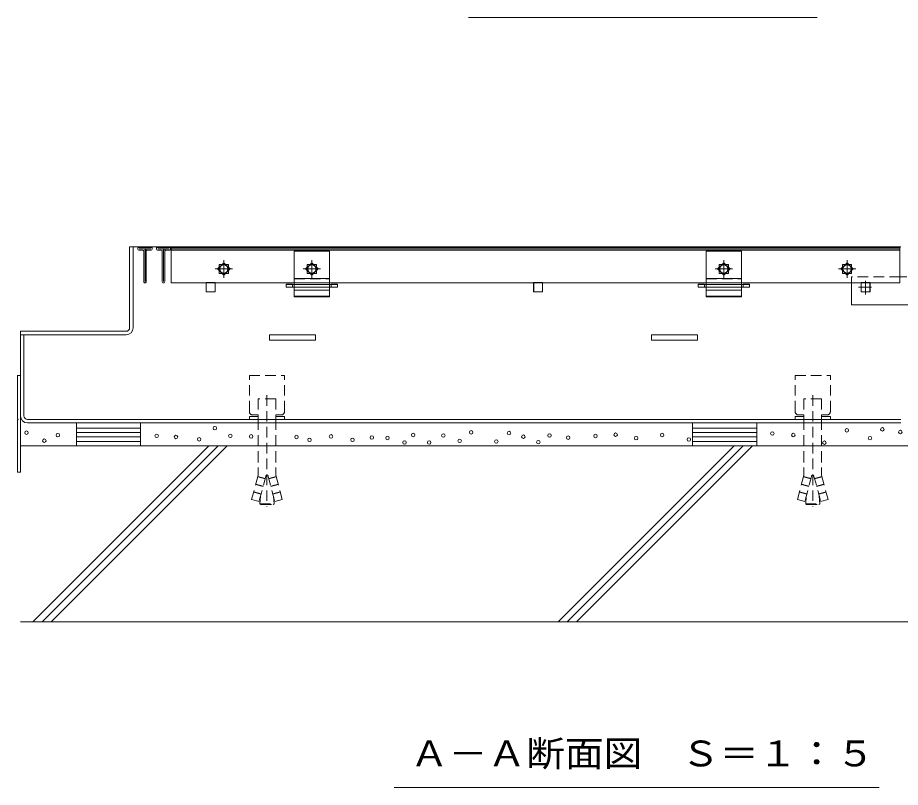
# Model space of a CAD drawing. Units: millimetres at full size, sheet at 1:5; details may follow other scales. Extents: x -1053 to 1942, y -1375 to 1322.
# Drawn here: x -958 to -457, y -548 to -111 of the extents above; entities that cross this region are included whole.
import ezdxf
from ezdxf.enums import TextEntityAlignment as Align

# ---------------------------------------------------------------- set-up
doc = ezdxf.new("R2010")
doc.units = ezdxf.units.MM
doc.header["$LTSCALE"] = 5
for name, pattern in [('CHAIN1', [8, 5, -1, 1, -1]), ('CHAIN2', [12, 9, -1, 1, -1]), ('DASHED1', [1.8, 1.2, -0.6])]:
    doc.linetypes.add(name, pattern=pattern)
for name, color, linetype, lineweight in [('E-0', 7, 'DASHED1', 18), ('E-2', 3, 'Continuous', 18), ('E-3', 4, 'Continuous', 18), ('E-5', 7, 'Continuous', 18), ('E-7', 134, 'DASHED1', 9), ('E-8', 5, 'Continuous', 9), ('E-9', 2, 'Continuous', 18), ('E-A', 134, 'DASHED1', 9), ('E-B', 1, 'Continuous', 9), ('E-E', 7, 'Continuous', 18)]:
    doc.layers.add(name, color=color, linetype=linetype, lineweight=lineweight)
doc.styles.add('ＭＳ ゴシック', font='')
doc.styles.get('ＭＳ ゴシック').set_extended_font_data('MS Gothic')

msp = doc.modelspace()

# ---------------------------------------------------------------- linework, layer by layer
at = {"layer": 'E-0'}
for p, q in [((-816.589, -325.073), (-816.589, -388.269)), ((-506.589, -325.073), (-506.589, -388.269)), ((-811.594, -327.176), (-821.594, -327.176)), ((-821.594, -327.176), (-821.589, -337.176)), ((-811.594, -327.176), (-811.589, -337.176)), ((-501.594, -327.176), (-511.594, -327.176)), ((-511.594, -327.176), (-511.589, -337.176)), ((-501.594, -327.176), (-501.589, -337.176)), ((-821.589, -338.776), (-821.59, -357.176)), ((-821.589, -337.176), (-821.589, -338.776)), ((-811.589, -338.776), (-811.59, -357.176)), ((-811.589, -337.176), (-811.589, -338.776)), ((-511.589, -338.776), (-511.591, -357.176)), ((-511.589, -337.176), (-511.589, -338.776)), ((-501.589, -338.776), (-501.591, -357.176)), ((-501.589, -337.176), (-501.589, -338.776)), ((-821.59, -357.176), (-821.589, -370.381)), ((-811.59, -357.176), (-811.589, -370.381)), ((-511.591, -357.176), (-511.589, -370.381)), ((-501.591, -357.176), (-501.589, -370.381)), ((-821.589, -370.381), (-825.288, -384.186)), ((-817.075, -370.381), (-821.077, -385.314)), ((-816.102, -370.381), (-817.075, -370.381)), ((-816.102, -370.381), (-812.101, -385.314)), ((-811.589, -370.381), (-807.89, -384.186)), ((-511.589, -370.381), (-515.288, -384.186)), ((-507.076, -370.381), (-511.077, -385.314)), ((-506.102, -370.381), (-507.076, -370.381)), ((-506.102, -370.381), (-502.101, -385.314)), ((-501.589, -370.381), (-497.89, -384.186)), ((-818.799, -376.814), (-823.01, -375.686)), ((-818.747, -376.621), (-822.958, -375.492)), ((-817.635, -372.467), (-821.846, -371.339)), ((-817.583, -372.274), (-821.794, -371.146)), ((-815.595, -372.274), (-811.384, -371.146)), ((-815.543, -372.467), (-811.332, -371.339)), ((-814.43, -376.621), (-810.219, -375.492)), ((-814.378, -376.814), (-810.167, -375.686)), ((-508.8, -376.814), (-513.011, -375.686)), ((-508.748, -376.621), (-512.959, -375.492)), ((-507.635, -372.467), (-511.846, -371.339)), ((-507.583, -372.274), (-511.794, -371.146)), ((-505.595, -372.274), (-501.384, -371.146)), ((-505.543, -372.467), (-501.332, -371.339)), ((-504.43, -376.621), (-500.219, -375.492)), ((-504.379, -376.814), (-500.168, -375.686)), ((-819.964, -381.161), (-824.175, -380.032)), ((-819.912, -380.967), (-824.123, -379.839)), ((-813.265, -380.967), (-809.054, -379.839)), ((-813.214, -381.161), (-809.003, -380.032)), ((-509.964, -381.161), (-514.175, -380.032)), ((-509.913, -380.967), (-514.123, -379.839)), ((-503.266, -380.967), (-499.055, -379.839)), ((-503.214, -381.161), (-499.003, -380.032)), ((-821.077, -385.314), (-825.288, -384.186)), ((-820.589, -386.676), (-820.29, -382.4)), ((-812.589, -386.676), (-812.888, -382.4)), ((-812.101, -385.314), (-807.89, -384.186)), ((-511.077, -385.314), (-515.288, -384.186)), ((-510.589, -386.676), (-510.29, -382.4)), ((-502.589, -386.676), (-502.888, -382.4)), ((-502.101, -385.314), (-497.89, -384.186)), ((-820.589, -386.676), (-812.589, -386.676)), ((-812.589, -386.676), (-813.089, -387.176)), ((-510.589, -386.676), (-502.589, -386.676)), ((-502.589, -386.676), (-503.089, -387.176))]:
    msp.add_line(p, q, dxfattribs=at)
at = {"layer": 'E-0', "color": 2, "linetype": 'Continuous'}
for p, q in [((-924.851, -340.776), (-888.327, -340.776)), ((-888.327, -353.776), (-888.327, -340.776)), ((-574.851, -340.776), (-538.327, -340.776)), ((-574.851, -340.776), (-574.851, -353.776)), ((-538.327, -353.776), (-538.327, -340.776)), ((-888.327, -343.776), (-924.851, -343.776)), ((-538.327, -343.776), (-574.851, -343.776)), ((-888.327, -346.276), (-924.851, -346.276)), ((-888.327, -348.776), (-924.851, -348.776)), ((-538.327, -346.276), (-574.851, -346.276)), ((-538.327, -348.776), (-574.851, -348.776)), ((-888.327, -351.276), (-924.851, -351.276)), ((-538.327, -351.276), (-574.851, -351.276)), ((-574.851, -353.776), (-538.327, -353.776))]:
    msp.add_line(p, q, dxfattribs=at)
msp.add_lwpolyline([(-924.851, -340.776), (-924.851, -353.776), (-888.327, -353.776)], dxfattribs=at)
at = {"layer": 'E-0'}
for points in [[(-820.589, -386.676), (-820.089, -387.176), (-813.089, -387.176)], [(-510.589, -386.676), (-510.089, -387.176), (-503.089, -387.176)]]:
    msp.add_lwpolyline(points, dxfattribs=at)
at = {"layer": 'E-2'}
for p, q in [((-889.839, -242.176), (-889.839, -241.376)), ((-889.739, -241.276), (-881.939, -241.276)), ((-887.039, -242.676), (-889.339, -242.676)), ((-882.539, -241.976), (-889.139, -241.976)), ((-886.539, -260.576), (-886.539, -243.176)), ((-885.839, -241.976), (-885.839, -260.576)), ((-885.139, -241.976), (-885.139, -260.576)), ((-882.339, -242.676), (-884.639, -242.676)), ((-881.839, -241.376), (-881.839, -242.176)), ((-879.339, -242.176), (-879.339, -241.376)), ((-879.239, -241.276), (-871.439, -241.276)), ((-876.539, -242.676), (-878.839, -242.676)), ((-872.039, -241.976), (-878.639, -241.976)), ((-876.039, -260.576), (-876.039, -243.176)), ((-875.339, -241.976), (-875.339, -260.576)), ((-874.639, -241.976), (-874.639, -260.576)), ((-871.839, -242.676), (-874.139, -242.676)), ((-871.339, -241.376), (-871.339, -242.176)), ((-457.089, -241.276), (-871.089, -241.276)), ((-871.089, -241.276), (-871.089, -261.276)), ((-457.089, -241.976), (-871.089, -241.976)), ((-457.089, -242.676), (-871.089, -242.676)), ((-840.154, -250.776), (-838.489, -250.776)), ((-838.489, -250.776), (-838.489, -252.441)), ((-790.154, -250.776), (-788.489, -250.776)), ((-788.489, -250.776), (-788.489, -252.441)), ((-556.154, -250.776), (-554.489, -250.776)), ((-554.489, -250.776), (-554.489, -252.441)), ((-486.154, -250.776), (-484.489, -250.776)), ((-484.489, -250.776), (-484.489, -252.441))]:
    msp.add_line(p, q, dxfattribs=at)
at = {"layer": 'E-2', "color": 4}
for p, q in [((-801.089, -243.276), (-781.089, -243.276)), ((-801.089, -243.276), (-801.089, -262.176)), ((-781.089, -243.276), (-781.089, -262.176)), ((-567.089, -243.276), (-547.089, -243.276)), ((-567.089, -243.276), (-567.089, -262.176)), ((-547.089, -243.276), (-547.089, -262.176)), ((-801.089, -258.812), (-781.089, -258.812)), ((-567.089, -258.812), (-547.089, -258.812)), ((-801.089, -263.676), (-801.089, -269.116)), ((-801.089, -265.476), (-781.089, -265.476)), ((-781.089, -263.676), (-781.089, -269.116)), ((-567.089, -263.676), (-567.089, -269.116)), ((-567.089, -265.476), (-547.089, -265.476)), ((-547.089, -263.676), (-547.089, -269.116)), ((-801.089, -268.763), (-781.089, -268.763)), ((-801.089, -269.116), (-781.089, -269.116)), ((-567.089, -268.763), (-547.089, -268.763)), ((-567.089, -269.116), (-547.089, -269.116))]:
    msp.add_line(p, q, dxfattribs=at)
at = {"layer": 'E-2', "linetype": 'CHAIN2'}
for p, q in [((-841.089, -258.326), (-841.089, -248.426)), ((-791.089, -258.326), (-791.089, -248.426)), ((-557.089, -258.326), (-557.089, -248.426)), ((-487.089, -258.326), (-487.089, -248.426)), ((-846.039, -253.376), (-836.139, -253.376)), ((-796.039, -253.376), (-786.139, -253.376)), ((-562.039, -253.376), (-552.139, -253.376)), ((-492.039, -253.376), (-482.139, -253.376))]:
    msp.add_line(p, q, dxfattribs=at)
at = {"layer": 'E-2', "color": 4, "linetype": 'DASHED1'}
for p, q in [((-843.689, -250.776), (-843.689, -255.976)), ((-793.689, -250.776), (-793.689, -255.976)), ((-559.689, -250.776), (-559.689, -255.976)), ((-489.689, -250.776), (-489.689, -255.976)), ((-843.689, -255.976), (-838.489, -255.976)), ((-801.089, -259.019), (-781.089, -259.019)), ((-793.689, -255.976), (-788.489, -255.976)), ((-567.089, -259.019), (-547.089, -259.019)), ((-559.689, -255.976), (-554.489, -255.976)), ((-489.689, -255.976), (-484.489, -255.976)), ((-801.089, -262.176), (-801.089, -263.676)), ((-781.089, -262.276), (-801.089, -262.276)), ((-781.089, -262.176), (-781.089, -263.676)), ((-567.089, -262.176), (-567.089, -263.676)), ((-547.089, -262.276), (-567.089, -262.276)), ((-547.089, -262.176), (-547.089, -263.676))]:
    msp.add_line(p, q, dxfattribs=at)
at = {"layer": 'E-2'}
for points in [[(-871.089, -261.276), (-457.089, -261.276), (-457.089, -241.276)], [(-843.689, -252.441), (-843.689, -250.776), (-842.024, -250.776)], [(-842.024, -255.976), (-843.689, -255.976), (-843.689, -254.311)], [(-838.489, -254.311), (-838.489, -255.976), (-840.154, -255.976)], [(-793.689, -252.441), (-793.689, -250.776), (-792.024, -250.776)], [(-792.024, -255.976), (-793.689, -255.976), (-793.689, -254.311)], [(-788.489, -254.311), (-788.489, -255.976), (-790.154, -255.976)], [(-559.689, -252.441), (-559.689, -250.776), (-558.024, -250.776)], [(-558.024, -255.976), (-559.689, -255.976), (-559.689, -254.311)], [(-554.489, -254.311), (-554.489, -255.976), (-556.154, -255.976)], [(-489.689, -252.441), (-489.689, -250.776), (-488.024, -250.776)], [(-488.024, -255.976), (-489.689, -255.976), (-489.689, -254.311)], [(-484.489, -254.311), (-484.489, -255.976), (-486.154, -255.976)]]:
    msp.add_lwpolyline(points, dxfattribs=at)
for points in [[(-844.625, -253.376), (-841.089, -249.841), (-837.554, -253.376), (-841.089, -256.912)], [(-794.625, -253.376), (-791.089, -249.841), (-787.554, -253.376), (-791.089, -256.912)], [(-560.625, -253.376), (-557.089, -249.841), (-553.554, -253.376), (-557.089, -256.912)], [(-490.625, -253.376), (-487.089, -249.841), (-483.554, -253.376), (-487.089, -256.912)]]:
    msp.add_lwpolyline(points, close=True, dxfattribs=at)
at = {"layer": 'E-2', "color": 4, "linetype": 'DASHED1'}
for points in [[(-843.689, -250.776), (-838.489, -250.776), (-838.489, -255.976)], [(-793.689, -250.776), (-788.489, -250.776), (-788.489, -255.976)], [(-559.689, -250.776), (-554.489, -250.776), (-554.489, -255.976)], [(-489.689, -250.776), (-484.489, -250.776), (-484.489, -255.976)]]:
    msp.add_lwpolyline(points, dxfattribs=at)
at = {"layer": 'E-2'}
for centre in [(-841.089, -253.376), (-791.089, -253.376), (-557.089, -253.376), (-487.089, -253.376)]:
    msp.add_circle(centre, 2.35, dxfattribs=at)
for centre, radius, start, end in [((-889.739, -241.376), 0.1, 90, 180), ((-889.339, -242.176), 0.5, 180, 270), ((-887.039, -243.176), 0.5, 0, 90), ((-886.539, -242.676), 0.7, 0, 90.00002), ((-884.639, -243.176), 0.5, 90, 180), ((-882.339, -242.176), 0.5, 270, 0), ((-881.939, -241.376), 0.1, 0, 90), ((-879.239, -241.376), 0.1, 90, 180), ((-878.839, -242.176), 0.5, 180, 270), ((-876.539, -243.176), 0.5, 0, 90), ((-876.039, -242.676), 0.7, 0, 90.00002), ((-874.139, -243.176), 0.5, 90, 180), ((-871.839, -242.176), 0.5, 270, 0), ((-871.439, -241.376), 0.1, 0, 90), ((-885.839, -260.576), 0.7, 180, 0.00002), ((-875.339, -260.576), 0.7, 180, 0.00002)]:
    msp.add_arc(centre, radius, start, end, dxfattribs=at)
at = {"layer": 'E-2', "linetype": 'DASHED1'}
for centre, start, end in [((-841.089, -253.376), 146.36488, 213.63512), ((-841.089, -253.376), 56.36488, 123.63512), ((-841.089, -253.376), 236.36488, 303.63512), ((-841.089, -253.376), 326.36488, 33.63512), ((-791.089, -253.376), 146.36488, 213.63512), ((-791.089, -253.376), 56.36488, 123.63512), ((-791.089, -253.376), 236.36488, 303.63512), ((-791.089, -253.376), 326.36488, 33.63512), ((-557.089, -253.376), 146.36488, 213.63512), ((-557.089, -253.376), 56.36488, 123.63512), ((-557.089, -253.376), 236.36488, 303.63512), ((-557.089, -253.376), 326.36488, 33.63512), ((-487.089, -253.376), 146.36488, 213.63512), ((-487.089, -253.376), 56.36488, 123.63512), ((-487.089, -253.376), 236.36488, 303.63512), ((-487.089, -253.376), 326.36488, 33.63512)]:
    msp.add_arc(centre, 2.55, start, end, dxfattribs=at)
at = {"layer": 'E-3'}
for p, q in [((-894.589, -240.776), (-456.589, -240.776)), ((-894.589, -286.776), (-894.589, -240.776)), ((-892.589, -286.776), (-892.589, -240.776)), ((-851.164, -261.126), (-846.014, -261.126)), ((-851.164, -266.276), (-851.164, -261.126)), ((-846.014, -261.126), (-846.014, -266.276)), ((-805.689, -263.676), (-801.989, -263.676)), ((-801.989, -262.176), (-801.989, -261.976)), ((-780.189, -261.976), (-780.189, -262.176)), ((-780.189, -263.676), (-776.489, -263.676)), ((-665.164, -261.126), (-665.164, -266.276)), ((-660.014, -261.126), (-665.164, -261.126)), ((-660.014, -266.276), (-660.014, -261.126)), ((-571.689, -263.676), (-567.989, -263.676)), ((-567.989, -262.176), (-567.989, -261.976)), ((-546.189, -261.976), (-546.189, -262.176)), ((-546.189, -263.676), (-542.489, -263.676)), ((-479.164, -261.126), (-479.164, -266.276)), ((-474.014, -261.126), (-479.164, -261.126)), ((-474.014, -266.276), (-474.014, -261.126)), ((-846.014, -266.276), (-851.164, -266.276)), ((-665.164, -266.276), (-660.014, -266.276)), ((-479.164, -266.276), (-474.014, -266.276)), ((-956.589, -336.776), (-956.589, -288.776)), ((-896.589, -288.776), (-956.589, -288.776)), ((-896.589, -290.776), (-956.589, -290.776)), ((-954.589, -336.776), (-954.589, -290.776)), ((-952.589, -338.776), (-456.589, -338.776)), ((-952.589, -340.776), (-456.589, -340.776))]:
    msp.add_line(p, q, dxfattribs=at)
at = {"layer": 'E-3', "linetype": 'DASHED1'}
for p, q in [((-801.989, -263.676), (-801.989, -262.176)), ((-780.189, -262.176), (-780.189, -263.676)), ((-567.989, -263.676), (-567.989, -262.176)), ((-546.189, -262.176), (-546.189, -263.676))]:
    msp.add_line(p, q, dxfattribs=at)
at = {"layer": 'E-3'}
for points in [[(-801.989, -261.976), (-805.689, -261.976), (-805.689, -263.676)], [(-776.489, -263.676), (-776.489, -261.976), (-780.189, -261.976)], [(-567.989, -261.976), (-571.689, -261.976), (-571.689, -263.676)], [(-542.489, -263.676), (-542.489, -261.976), (-546.189, -261.976)]]:
    msp.add_lwpolyline(points, dxfattribs=at)
for centre, radius, start, end in [((-896.589, -286.776), 4, 270, 0), ((-896.589, -286.776), 2, 270, 0), ((-952.589, -336.776), 4, 180, 270), ((-952.589, -336.776), 2, 180, 270)]:
    msp.add_arc(centre, radius, start, end, dxfattribs=at)
at = {"layer": 'E-5'}
for p, q in [((-702.105, -110.705), (-504.105, -110.705)), ((-744.339, -547.679), (-468.839, -547.679))]:
    msp.add_line(p, q, dxfattribs=at)
at = {"layer": 'E-7', "linetype": 'Continuous'}
for p, q in [((-815.089, -293.776), (-815.089, -290.776)), ((-815.089, -290.776), (-789.089, -290.776)), ((-789.089, -290.776), (-789.089, -293.776)), ((-598.089, -293.776), (-598.089, -290.776)), ((-598.089, -290.776), (-572.089, -290.776)), ((-572.089, -290.776), (-572.089, -293.776)), ((-789.089, -293.776), (-815.089, -293.776)), ((-572.089, -293.776), (-598.089, -293.776))]:
    msp.add_line(p, q, dxfattribs=at)
at = {"layer": 'E-8'}
for p, q in [((-805.589, -262.176), (-805.589, -263.676)), ((-776.589, -262.176), (-805.589, -262.176)), ((-805.589, -263.676), (-776.589, -263.676)), ((-802.089, -263.676), (-802.089, -262.176)), ((-780.089, -262.176), (-780.089, -263.676)), ((-776.589, -263.676), (-776.589, -262.176)), ((-571.589, -262.176), (-571.589, -263.676)), ((-542.589, -262.176), (-571.589, -262.176)), ((-571.589, -263.676), (-542.589, -263.676)), ((-568.089, -263.676), (-568.089, -262.176)), ((-546.089, -262.176), (-546.089, -263.676)), ((-542.589, -263.676), (-542.589, -262.176))]:
    msp.add_line(p, q, dxfattribs=at)
at = {"layer": 'E-9'}
for p, q in [((-851.089, -261.276), (-851.089, -266.276)), ((-846.089, -261.276), (-851.089, -261.276)), ((-846.089, -266.276), (-846.089, -261.276)), ((-665.089, -261.276), (-665.089, -266.276)), ((-660.089, -261.276), (-665.089, -261.276)), ((-660.089, -266.276), (-660.089, -261.276)), ((-479.089, -261.276), (-479.089, -266.276)), ((-474.089, -261.276), (-479.089, -261.276)), ((-474.089, -266.276), (-474.089, -261.276)), ((-851.089, -266.276), (-846.089, -266.276)), ((-665.089, -266.276), (-660.089, -266.276)), ((-479.089, -266.276), (-474.089, -266.276))]:
    msp.add_line(p, q, dxfattribs=at)
at = {"layer": 'E-A'}
for p, q in [((-484.589, -257.776), (-484.589, -261.276)), ((-457.089, -257.776), (-484.589, -257.776)), ((-444.089, -257.776), (-457.089, -257.776)), ((-479.164, -261.126), (-474.014, -261.126)), ((-479.164, -261.276), (-479.164, -261.126)), ((-474.014, -261.126), (-474.014, -261.276)), ((-484.589, -273.776), (-484.591, -273.776))]:
    msp.add_line(p, q, dxfattribs=at)
at = {"layer": 'E-A', "linetype": 'CHAIN1'}
for p, q in [((-476.589, -260.165), (-476.589, -267.876)), ((-473.287, -263.701), (-480.694, -263.701))]:
    msp.add_line(p, q, dxfattribs=at)
at = {"layer": 'E-A', "linetype": 'Continuous'}
for p, q in [((-484.589, -273.776), (-484.589, -261.276)), ((-479.164, -266.276), (-479.164, -261.276)), ((-474.014, -261.276), (-474.014, -266.276)), ((-474.014, -266.276), (-479.164, -266.276)), ((-444.089, -273.776), (-484.589, -273.776))]:
    msp.add_line(p, q, dxfattribs=at)
at = {"layer": 'E-B'}
for p, q in [((-958.189, -313.776), (-958.189, -338.526)), ((-956.589, -313.776), (-958.189, -313.776)), ((-956.589, -368.776), (-956.589, -313.776)), ((-958.189, -339.026), (-958.189, -368.776)), ((-958.189, -368.776), (-956.589, -368.776))]:
    msp.add_line(p, q, dxfattribs=at)
at = {"layer": 'E-B', "linetype": 'DASHED1'}
for p, q in [((-826.589, -334.276), (-826.589, -313.776)), ((-826.589, -313.776), (-806.589, -313.776)), ((-806.589, -334.276), (-806.589, -313.776)), ((-516.589, -334.276), (-516.589, -313.776)), ((-516.589, -313.776), (-496.589, -313.776)), ((-496.589, -334.276), (-496.589, -313.776)), ((-824.589, -336.276), (-821.589, -336.276)), ((-821.589, -336.276), (-821.589, -337.176)), ((-808.589, -336.276), (-811.589, -336.276)), ((-811.589, -336.276), (-811.589, -337.176)), ((-811.589, -337.176), (-806.589, -337.176)), ((-514.589, -336.276), (-511.589, -336.276)), ((-511.589, -336.276), (-511.589, -337.176)), ((-498.589, -336.276), (-501.589, -336.276)), ((-501.589, -336.276), (-501.589, -337.176)), ((-501.589, -337.176), (-496.589, -337.176))]:
    msp.add_line(p, q, dxfattribs=at)
for points in [[(-826.589, -338.776), (-806.589, -338.776), (-806.589, -337.176)], [(-826.589, -338.776), (-826.589, -337.176), (-821.589, -337.176)], [(-516.589, -338.776), (-496.589, -338.776), (-496.589, -337.176)], [(-516.589, -338.776), (-516.589, -337.176), (-511.589, -337.176)]]:
    msp.add_lwpolyline(points, dxfattribs=at)
for centre, start, end in [((-824.589, -334.276), 180, 270), ((-808.589, -334.276), 270, 0), ((-514.589, -334.276), 180, 270), ((-498.589, -334.276), 270, 0)]:
    msp.add_arc(centre, 2, start, end, dxfattribs=at)
at = {"layer": 'E-B'}
msp.add_arc((-958.189, -338.776), 0.25, 270, 90, dxfattribs=at)
at = {"layer": 'E-E', "color": 2}
for p, q in [((-256.589, -353.776), (-956.589, -353.776)), ((-849.519, -353.776), (-949.519, -453.776)), ((-844.328, -353.776), (-944.36, -453.809)), ((-839.137, -353.776), (-939.137, -453.776)), ((-551.232, -353.776), (-651.232, -453.776)), ((-546.04, -353.776), (-646.073, -453.809)), ((-640.849, -453.776), (-540.849, -353.776)), ((-256.589, -453.776), (-956.589, -453.776))]:
    msp.add_line(p, q, dxfattribs=at)
at = {"layer": 'E-E'}
for centre in [(-953.18, -346.349), (-846.215, -343.8), (-700.604, -346.111), (-679.075, -346.558), (-529.597, -346.783), (-487.216, -344.978), (-467.05, -344.433), (-456.843, -345.98), (-943.072, -350.868), (-935.342, -347.776), (-879.202, -348.131), (-868.272, -348.773), (-855.092, -350.059), (-837.412, -348.131), (-825.518, -348.452), (-799.801, -348.773), (-792.407, -350.381), (-780.191, -348.452), (-767.976, -350.381), (-757.01, -349.024), (-748.152, -349.309), (-738.437, -351.881), (-733.579, -347.595), (-724.436, -351.881), (-716.421, -347.895), (-707.145, -350.987), (-686.3, -351.299), (-670.947, -348.59), (-662.493, -351.722), (-656.143, -347.912), (-645.475, -349.182), (-629.981, -348.166), (-618.551, -347.461), (-606.868, -349.436), (-592.136, -347.687), (-577.009, -350.17), (-517.631, -347.687), (-474.049, -349.402), (-500.008, -352.025)]:
    msp.add_circle(centre, 1, dxfattribs=at)

# ---------------------------------------------------------------- texts
at = {"layer": 'E-5', "color": 2, "style": 'ＭＳ ゴシック', "width": 1.1}
msp.add_text('Ａ－Ａ断面図\u3000Ｓ＝１：５', height=14.66, dxfattribs=at).set_placement((-735.339, -540.179), align=Align.BOTTOM_LEFT)

doc.saveas('drawing.dxf')
